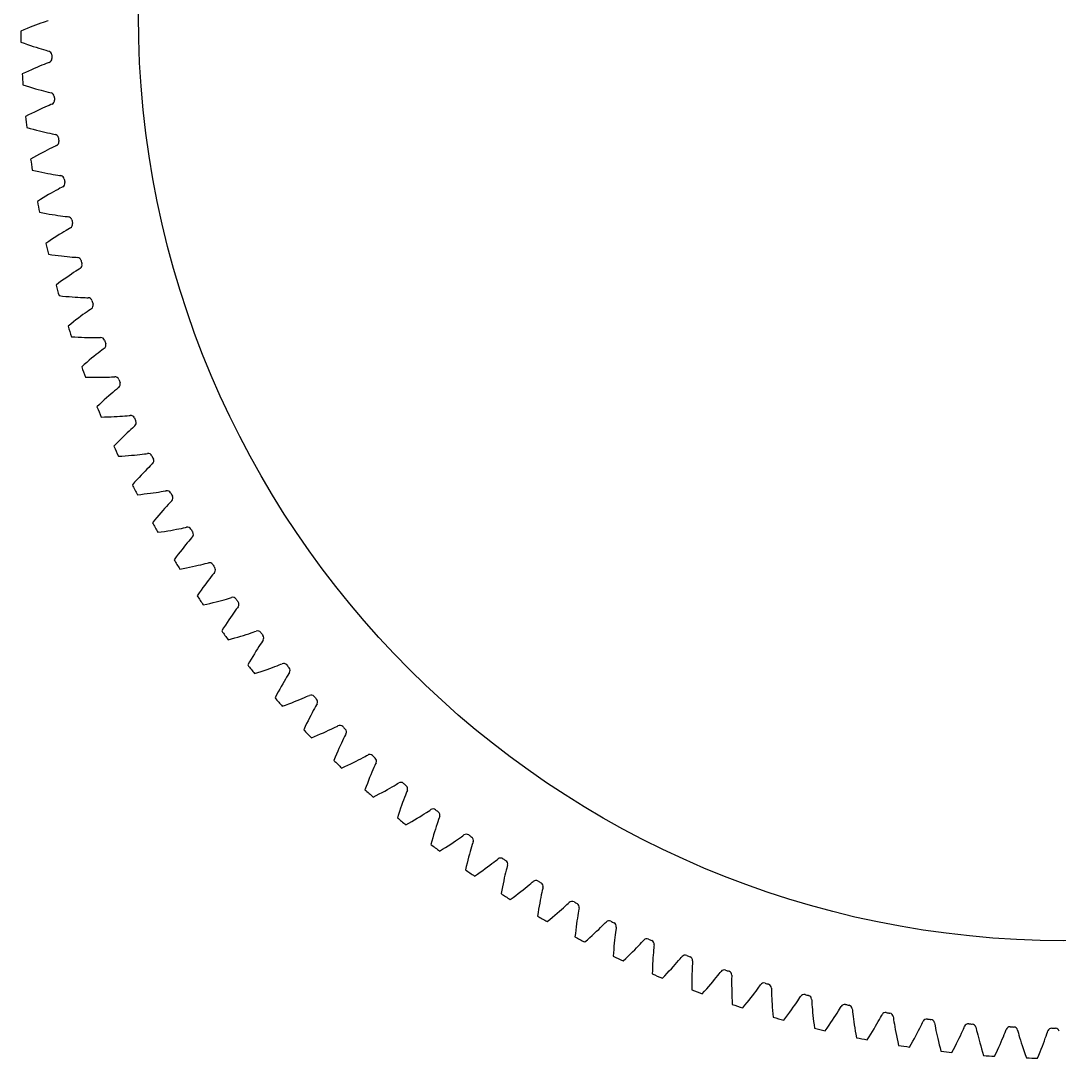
# Model space of a CAD drawing. Header units: millimetres. Extents: x -77 to 78, y -77 to 77.
# Drawn here: x -77.5 to -0.4, y -77.5 to -0.4 of the extents above; entities that cross this region are included whole.
import ezdxf

# ---------------------------------------------------------------- set-up
doc = ezdxf.new("R2010")
doc.units = ezdxf.units.MM

msp = doc.modelspace()

# ---------------------------------------------------------------- linework, layer by layer
at = {"layer": 'bore'}
msp.add_circle((0, 0), 68.75, dxfattribs=at)
at = {"layer": 'thin_ring_external'}
for p, q in [((-76.38465, -0.743858), (-76.58962, -0.820768)), ((-76.189631, -0.672513), (-76.38465, -0.743858)), ((-76.005961, -0.606975), (-76.189631, -0.672513)), ((-75.83562, -0.547648), (-76.005961, -0.606975)), ((-75.681695, -0.49526), (-75.83562, -0.547648)), ((-75.549948, -0.451353), (-75.681695, -0.49526)), ((-75.459841, -0.420685), (-75.549948, -0.451353)), ((-77.254788, -1.083634), (-77.490989, -1.181762)), ((-77.025436, -0.990732), (-77.254788, -1.083634)), ((-76.80349, -0.903091), (-77.025436, -0.990732)), ((-76.58962, -0.820768), (-76.80349, -0.903091)), ((-77.474173, -2.000629), (-77.234142, -2.088977)), ((-77.234142, -2.088977), (-77.001169, -2.172385)), ((-77.001169, -2.172385), (-76.775812, -2.25084)), ((-76.775812, -2.25084), (-76.558743, -2.324313)), ((-76.558743, -2.324313), (-76.350788, -2.392743)), ((-76.350788, -2.392743), (-76.153005, -2.456022)), ((-76.153005, -2.456022), (-75.966799, -2.513964)), ((-75.966799, -2.513964), (-75.794166, -2.566248)), ((-75.794166, -2.566248), (-75.63822, -2.612272)), ((-75.63822, -2.612272), (-75.504782, -2.650733)), ((-75.504782, -2.650733), (-75.413491, -2.677676)), ((-76.097784, -3.799913), (-76.28971, -3.879205)), ((-75.91696, -3.72689), (-76.097784, -3.799913)), ((-75.749199, -3.66062), (-75.91696, -3.72689)), ((-75.597554, -3.601956), (-75.749199, -3.66062)), ((-75.467721, -3.552678), (-75.597554, -3.601956)), ((-75.378949, -3.518336), (-75.467721, -3.552678)), ((-77.145165, -4.254418), (-77.377138, -4.36216)), ((-76.91982, -4.152178), (-77.145165, -4.254418)), ((-76.70166, -4.055499), (-76.91982, -4.152178)), ((-76.491349, -3.964465), (-76.70166, -4.055499)), ((-76.28971, -3.879205), (-76.491349, -3.964465)), ((-77.326718, -5.179647), (-77.083262, -5.258066)), ((-77.083262, -5.258066), (-76.847061, -5.331838)), ((-76.847061, -5.331838), (-76.618673, -5.400976)), ((-76.618673, -5.400976), (-76.39877, -5.465475)), ((-76.39877, -5.465475), (-76.188181, -5.52531)), ((-76.188181, -5.52531), (-75.987967, -5.580415)), ((-75.987967, -5.580415), (-75.79954, -5.630664)), ((-75.79954, -5.630664), (-75.624906, -5.675816)), ((-75.624906, -5.675816), (-75.467201, -5.715399)), ((-75.467201, -5.715399), (-75.332297, -5.748349)), ((-75.332297, -5.748349), (-75.239977, -5.771521)), ((-75.87762, -6.920906), (-76.066128, -7.00801)), ((-75.699946, -6.840521), (-75.87762, -6.920906)), ((-75.535047, -6.767419), (-75.699946, -6.840521)), ((-75.385938, -6.702579), (-75.535047, -6.767419)), ((-75.258238, -6.648012), (-75.385938, -6.702579)), ((-75.170951, -6.610055), (-75.258238, -6.648012)), ((-76.905457, -7.418028), (-77.132812, -7.535203)), ((-76.6845, -7.306623), (-76.905457, -7.418028)), ((-76.470493, -7.201068), (-76.6845, -7.306623)), ((-76.264097, -7.101477), (-76.470493, -7.201068)), ((-76.066128, -7.00801), (-76.264097, -7.101477)), ((-77.048872, -8.349931), (-76.802402, -8.418288)), ((-76.802402, -8.418288), (-76.563372, -8.482301)), ((-76.563372, -8.482301), (-76.332338, -8.542004)), ((-76.332338, -8.542004), (-76.109972, -8.597421)), ((-76.109972, -8.597421), (-75.897104, -8.648559)), ((-75.897104, -8.648559), (-75.694796, -8.695398)), ((-75.694796, -8.695398), (-75.504465, -8.737869)), ((-75.504465, -8.737869), (-75.328124, -8.775813)), ((-75.328124, -8.775813), (-75.168928, -8.808888)), ((-75.168928, -8.808888), (-75.032784, -8.836272)), ((-75.032784, -8.836272), (-74.939592, -8.855635)), ((-75.355285, -9.942617), (-75.529508, -10.030229)), ((-75.193525, -9.862807), (-75.355285, -9.942617)), ((-75.047205, -9.7919), (-75.193525, -9.862807)), ((-74.921852, -9.732136), (-75.047205, -9.7919)), ((-74.836197, -9.690627), (-74.921852, -9.732136)), ((-76.53607, -10.569129), (-76.758423, -10.69554)), ((-76.319873, -10.448747), (-76.53607, -10.569129)), ((-76.11038, -10.334495), (-76.319873, -10.448747)), ((-75.908247, -10.226514), (-76.11038, -10.334495)), ((-75.714282, -10.124999), (-75.908247, -10.226514)), ((-75.529508, -10.030229), (-75.714282, -10.124999)), ((-76.641104, -11.506134), (-76.392036, -11.564316)), ((-76.392036, -11.564316), (-76.150579, -11.618461)), ((-76.150579, -11.618461), (-75.917289, -11.668628)), ((-75.917289, -11.668628), (-75.692835, -11.714869)), ((-75.692835, -11.714869), (-75.478048, -11.757225)), ((-75.478048, -11.757225), (-75.273987, -11.795719)), ((-75.273987, -11.795719), (-75.082073, -11.83034)), ((-75.082073, -11.83034), (-74.904323, -11.861012)), ((-74.904323, -11.861012), (-74.743903, -11.887524)), ((-74.743903, -11.887524), (-74.60675, -11.909295)), ((-74.60675, -11.909295), (-74.512841, -11.924816)), ((-74.883557, -13.027947), (-75.054037, -13.122639)), ((-74.725211, -12.941563), (-74.883557, -13.027947)), ((-74.581925, -12.864709), (-74.725211, -12.941563)), ((-74.459132, -12.799849), (-74.581925, -12.864709)), ((-74.375253, -12.754859), (-74.459132, -12.799849)), ((-76.037626, -13.702409), (-76.254601, -13.837842)), ((-75.826553, -13.573252), (-76.037626, -13.702409)), ((-75.621927, -13.450496), (-75.826553, -13.573252)), ((-75.424398, -13.334307), (-75.621927, -13.450496)), ((-75.234764, -13.224914), (-75.424398, -13.334307)), ((-75.054037, -13.122639), (-75.234764, -13.224914)), ((-76.104103, -14.642936), (-75.852855, -14.690843)), ((-75.852855, -14.690843), (-75.609379, -14.73503)), ((-75.609379, -14.73503), (-75.374226, -14.775577)), ((-75.374226, -14.775577), (-75.148064, -14.812564)), ((-75.148064, -14.812564), (-74.931718, -14.846066)), ((-74.931718, -14.846066), (-74.726249, -14.876149)), ((-74.726249, -14.876149), (-74.533075, -14.902862)), ((-74.533075, -14.902862), (-74.354216, -14.926211)), ((-74.354216, -14.926211), (-74.192843, -14.946115)), ((-74.192843, -14.946115), (-74.054911, -14.962237)), ((-74.054911, -14.962237), (-73.960444, -14.973888)), ((-74.452008, -16.19292), (-74.628383, -16.30253)), ((-74.285559, -16.09131), (-74.452008, -16.19292)), ((-74.130893, -15.998498), (-74.285559, -16.09131)), ((-73.990883, -15.915826), (-74.130893, -15.998498)), ((-73.870856, -15.84598), (-73.990883, -15.915826)), ((-73.788895, -15.797583), (-73.870856, -15.84598)), ((-75.410964, -16.812583), (-75.622197, -16.95681)), ((-75.205372, -16.67487), (-75.410964, -16.812583)), ((-75.005959, -16.543816), (-75.205372, -16.67487)), ((-74.813366, -16.419616), (-75.005959, -16.543816)), ((-74.628383, -16.30253), (-74.813366, -16.419616)), ((-75.438772, -17.755047), (-75.18577, -17.792598)), ((-75.18577, -17.792598), (-74.940685, -17.826752)), ((-74.940685, -17.826752), (-74.704066, -17.85761)), ((-74.704066, -17.85761), (-74.476575, -17.885281)), ((-74.476575, -17.885281), (-74.259036, -17.909873)), ((-74.259036, -17.909873), (-74.052506, -17.931496)), ((-74.052506, -17.931496), (-73.858398, -17.950255)), ((-73.858398, -17.950255), (-73.678731, -17.966241)), ((-73.678731, -17.966241), (-73.516677, -17.979503)), ((-73.516677, -17.979503), (-73.3782, -17.989948)), ((-73.3782, -17.989948), (-73.283334, -17.997712)), ((-73.724436, -19.235897), (-73.896162, -19.352655)), ((-73.562299, -19.127539), (-73.724436, -19.235897)), ((-73.411573, -19.028455), (-73.562299, -19.127539)), ((-73.275076, -18.940105), (-73.411573, -19.028455)), ((-73.158017, -18.86539), (-73.275076, -18.940105)), ((-73.078112, -18.813669), (-73.158017, -18.86539)), ((-74.657143, -19.894408), (-74.862276, -20.047184)), ((-74.457379, -19.74837), (-74.657143, -19.894408)), ((-74.263513, -19.609239), (-74.457379, -19.74837)), ((-74.076182, -19.477237), (-74.263513, -19.609239)), ((-73.896162, -19.352655), (-74.076182, -19.477237)), ((-74.646235, -20.837218), (-74.391904, -20.864351)), ((-74.391904, -20.864351), (-74.145624, -20.888414)), ((-74.145624, -20.888414), (-73.907937, -20.909532)), ((-73.907937, -20.909532), (-73.679502, -20.92784)), ((-73.679502, -20.92784), (-73.461137, -20.94348)), ((-73.461137, -20.94348), (-73.253893, -20.956605)), ((-73.253893, -20.956605), (-73.059179, -20.967379)), ((-73.059179, -20.967379), (-72.879007, -20.975976)), ((-72.879007, -20.975976), (-72.716545, -20.982573)), ((-72.716545, -20.982573), (-72.577756, -20.987325)), ((-72.577756, -20.987325), (-72.482651, -20.991187)), ((-72.872547, -22.246438), (-73.039335, -22.370148)), ((-72.714996, -22.131515), (-72.872547, -22.246438)), ((-72.568465, -22.026326), (-72.714996, -22.131515)), ((-72.43571, -21.932447), (-72.568465, -22.026326)), ((-72.321818, -21.852989), (-72.43571, -21.932447)), ((-72.244103, -21.798031), (-72.321818, -21.852989)), ((-73.777434, -22.942685), (-73.976121, -23.103755)), ((-73.583833, -22.788569), (-73.777434, -22.942685)), ((-73.395843, -22.641597), (-73.583833, -22.788569)), ((-73.214089, -22.502015), (-73.395843, -22.641597)), ((-73.039335, -22.370148), (-73.214089, -22.502015)), ((-73.727827, -23.884253), (-73.472597, -23.900921)), ((-73.472597, -23.900921), (-73.225536, -23.914853)), ((-73.225536, -23.914853), (-72.987183, -23.926195)), ((-72.987183, -23.926195), (-72.758189, -23.935109)), ((-72.758189, -23.935109), (-72.539366, -23.941771)), ((-72.539366, -23.941771), (-72.331758, -23.946377)), ((-72.331758, -23.946377), (-72.136765, -23.949148)), ((-72.136765, -23.949148), (-71.956392, -23.950341)), ((-71.956392, -23.950341), (-71.793797, -23.950262)), ((-71.793797, -23.950262), (-71.654929, -23.949312)), ((-71.654929, -23.949312), (-71.559746, -23.949267)), ((-72.059348, -25.349919), (-72.22854, -25.48885)), ((-71.897779, -25.219466), (-72.059348, -25.349919)), ((-71.745079, -25.098171), (-71.897779, -25.219466)), ((-71.60299, -24.987056), (-71.745079, -25.098171)), ((-71.474201, -24.887805), (-71.60299, -24.987056)), ((-71.363667, -24.803738), (-71.474201, -24.887805)), ((-71.288275, -24.745637), (-71.363667, -24.803738)), ((-72.773318, -25.952277), (-72.965225, -26.121368)), ((-72.586208, -25.790342), (-72.773318, -25.952277)), ((-72.40441, -25.635776), (-72.586208, -25.790342)), ((-72.22854, -25.48885), (-72.40441, -25.635776)), ((-72.685097, -26.891014), (-72.429398, -26.89719)), ((-72.429398, -26.89719), (-72.181974, -26.900967)), ((-72.181974, -26.900967), (-71.943356, -26.902514)), ((-71.943356, -26.902514), (-71.714189, -26.902019)), ((-71.714189, -26.902019), (-71.495277, -26.899691)), ((-71.495277, -26.899691), (-71.287655, -26.89577)), ((-71.287655, -26.89577), (-71.092713, -26.890533)), ((-71.092713, -26.890533), (-70.912443, -26.88432)), ((-70.912443, -26.88432), (-70.749988, -26.877566)), ((-70.749988, -26.877566), (-70.611276, -26.870915)), ((-70.611276, -26.870915), (-70.516175, -26.866962)), ((-70.285181, -27.712663), (-70.392171, -27.801197)), ((-70.212238, -27.651516), (-70.285181, -27.712663)), ((-71.121198, -28.432705), (-71.290888, -28.586728)), ((-70.957852, -28.286945), (-71.121198, -28.432705)), ((-70.801775, -28.149969), (-70.957852, -28.286945)), ((-70.654184, -28.022507), (-70.801775, -28.149969)), ((-70.516777, -27.905652), (-70.654184, -28.022507)), ((-70.392171, -27.801197), (-70.516777, -27.905652)), ((-71.646491, -28.918107), (-71.831294, -29.094934)), ((-71.466186, -28.748627), (-71.646491, -28.918107)), ((-71.290888, -28.586728), (-71.466186, -28.748627)), ((-71.519804, -29.852431), (-71.264067, -29.848103)), ((-71.264067, -29.848103), (-71.016696, -29.841719)), ((-71.016696, -29.841719), (-70.778216, -29.833468)), ((-70.778216, -29.833468), (-70.549263, -29.823566)), ((-70.549263, -29.823566), (-70.330631, -29.812252)), ((-70.330631, -29.812252), (-70.123345, -29.79981)), ((-70.123345, -29.79981), (-69.928782, -29.786575)), ((-69.928782, -29.786575), (-69.748919, -29.772965)), ((-69.748919, -29.772965), (-69.586878, -29.759548)), ((-69.586878, -29.759548), (-69.448557, -29.747208)), ((-69.448557, -29.747208), (-69.353698, -29.739354)), ((-69.311656, -30.777193), (-69.444149, -30.899591)), ((-69.191443, -30.667711), (-69.311656, -30.777193)), ((-69.088179, -30.574859), (-69.191443, -30.667711)), ((-69.017807, -30.510768), (-69.088179, -30.574859)), ((-70.057152, -31.489475), (-70.225656, -31.658435)), ((-69.893929, -31.328616), (-70.057152, -31.489475)), ((-69.736705, -31.176273), (-69.893929, -31.328616)), ((-69.586384, -31.033004), (-69.736705, -31.176273)), ((-69.444149, -30.899591), (-69.586384, -31.033004)), ((-70.398851, -31.835174), (-70.576239, -32.01944)), ((-70.225656, -31.658435), (-70.398851, -31.835174)), ((-70.233912, -32.763509), (-69.978569, -32.748686)), ((-69.978569, -32.748686), (-69.731668, -32.732152)), ((-69.731668, -32.732152), (-69.493728, -32.714117)), ((-69.493728, -32.714117), (-69.265374, -32.694823)), ((-69.265374, -32.694823), (-69.047391, -32.674543)), ((-69.047391, -32.674543), (-68.840791, -32.653602)), ((-68.840791, -32.653602), (-68.646935, -32.632389)), ((-68.646935, -32.632389), (-68.467783, -32.611407)), ((-68.467783, -32.611407), (-68.306429, -32.591348)), ((-68.306429, -32.591348), (-68.168731, -32.57334)), ((-68.168731, -32.57334), (-68.074275, -32.561598)), ((-68.253654, -33.863711), (-68.397967, -34.01303)), ((-68.117017, -33.72457), (-68.253654, -33.863711)), ((-67.98966, -33.596836), (-68.117017, -33.72457)), ((-67.874043, -33.482511), (-67.98966, -33.596836)), ((-67.774678, -33.385498), (-67.874043, -33.482511)), ((-67.706997, -33.318572), (-67.774678, -33.385498)), ((-69.032503, -34.69856), (-69.202176, -34.889953)), ((-68.86671, -34.51486), (-69.032503, -34.69856)), ((-68.705285, -34.339124), (-68.86671, -34.51486)), ((-68.548804, -34.171699), (-68.705285, -34.339124)), ((-68.397967, -34.01303), (-68.548804, -34.171699)), ((-67.864689, -35.510949), (-67.647722, -35.481738)), ((-67.647722, -35.481738), (-67.442155, -35.452332)), ((-67.442155, -35.452332), (-67.249335, -35.423179)), ((-67.249335, -35.423179), (-67.071195, -35.394859)), ((-67.071195, -35.394859), (-66.910801, -35.368193)), ((-66.910801, -35.368193), (-66.773958, -35.344546)), ((-66.773958, -35.344546), (-66.680064, -35.328936)), ((-68.829591, -35.619341), (-68.57507, -35.594048)), ((-68.57507, -35.594048), (-68.329057, -35.56739)), ((-68.329057, -35.56739), (-68.092058, -35.539602)), ((-68.092058, -35.539602), (-67.864689, -35.510949)), ((-66.442192, -36.240852), (-66.553018, -36.359828)), ((-66.346894, -36.139841), (-66.442192, -36.240852)), ((-66.282017, -36.070193), (-66.346894, -36.139841)), ((-67.088089, -36.957162), (-67.237565, -37.13087)), ((-66.943893, -36.792434), (-67.088089, -36.957162)), ((-66.805833, -36.637315), (-66.943893, -36.792434)), ((-66.675023, -36.492683), (-66.805833, -36.637315)), ((-66.553018, -36.359828), (-66.675023, -36.492683)), ((-67.54975, -37.503437), (-67.711423, -37.701634)), ((-67.391639, -37.313085), (-67.54975, -37.503437)), ((-67.237565, -37.13087), (-67.391639, -37.313085)), ((-67.309206, -38.415111), (-67.055939, -38.379389)), ((-67.055939, -38.379389), (-66.811228, -38.342654)), ((-66.811228, -38.342654), (-66.575569, -38.30516)), ((-66.575569, -38.30516), (-66.349568, -38.267196)), ((-66.349568, -38.267196), (-66.133984, -38.229102)), ((-66.133984, -38.229102), (-65.929798, -38.191281)), ((-65.929798, -38.191281), (-65.738336, -38.154236)), ((-65.738336, -38.154236), (-65.561509, -38.118627)), ((-65.561509, -38.118627), (-65.402345, -38.085398)), ((-65.402345, -38.085398), (-65.266589, -38.056154)), ((-65.266589, -38.056154), (-65.173414, -38.036702)), ((-65.1206, -39.19926), (-65.245362, -39.349141)), ((-65.004152, -39.061508), (-65.1206, -39.19926)), ((-64.898305, -38.938083), (-65.004152, -39.061508)), ((-64.807233, -38.833245), (-64.898305, -38.938083)), ((-64.745271, -38.760992), (-64.807233, -38.833245)), ((-65.802931, -40.048391), (-65.953093, -40.245074)), ((-65.656467, -39.860005), (-65.802931, -40.048391)), ((-65.514249, -39.680306), (-65.656467, -39.860005)), ((-65.376938, -39.509797), (-65.514249, -39.680306)), ((-65.245362, -39.349141), (-65.376938, -39.509797)), ((-65.953093, -40.245074), (-66.106493, -40.449742)), ((-64.508729, -40.912003), (-64.306267, -40.865831)), ((-64.306267, -40.865831), (-64.116488, -40.820957)), ((-64.116488, -40.820957), (-63.941272, -40.778118)), ((-63.941272, -40.778118), (-63.783606, -40.738383)), ((-63.783606, -40.738383), (-63.649165, -40.70359)), ((-63.649165, -40.70359), (-63.556868, -40.680329)), ((-65.675324, -41.146104), (-65.423737, -41.100015)), ((-65.423737, -41.100015), (-65.18074, -41.053264)), ((-65.18074, -41.053264), (-64.946819, -41.006126)), ((-64.946819, -41.006126), (-64.722567, -40.958916)), ((-64.722567, -40.958916), (-64.508729, -40.912003)), ((-63.244984, -41.569656), (-63.345675, -41.697322)), ((-63.158294, -41.461167), (-63.244984, -41.569656)), ((-63.09935, -41.386431), (-63.158294, -41.461167)), ((-63.829937, -42.336541), (-63.964658, -42.521926)), ((-63.699742, -42.160538), (-63.829937, -42.336541)), ((-63.574872, -41.994616), (-63.699742, -42.160538)), ((-63.45637, -41.839739), (-63.574872, -41.994616)), ((-63.345675, -41.697322), (-63.45637, -41.839739)), ((-64.245225, -42.918849), (-64.390092, -43.129642)), ((-64.103264, -42.716167), (-64.245225, -42.918849)), ((-63.964658, -42.521926), (-64.103264, -42.716167)), ((-63.930697, -43.807715), (-63.681215, -43.751336)), ((-63.681215, -43.751336), (-63.440342, -43.694649)), ((-63.440342, -43.694649), (-63.208554, -43.637947)), ((-63.208554, -43.637947), (-62.986429, -43.58157)), ((-62.986429, -43.58157), (-62.774697, -43.525917)), ((-62.774697, -43.525917), (-62.574302, -43.471472)), ((-62.574302, -43.471472), (-62.386525, -43.418845)), ((-62.386525, -43.418845), (-62.213216, -43.368849)), ((-62.213216, -43.368849), (-62.057314, -43.322674)), ((-62.057314, -43.322674), (-61.924415, -43.28239)), ((-61.924415, -43.28239), (-61.83315, -43.25536)), ((-61.347029, -43.942083), (-61.402855, -44.019176)), ((-61.797181, -44.569278), (-61.915134, -44.740186)), ((-61.685137, -44.409666), (-61.797181, -44.569278)), ((-61.580383, -44.262825), (-61.685137, -44.409666)), ((-61.485018, -44.131132), (-61.580383, -44.262825)), ((-61.402855, -44.019176), (-61.485018, -44.131132)), ((-62.295504, -45.311914), (-62.429024, -45.520253)), ((-62.164989, -45.112147), (-62.295504, -45.311914)), ((-62.037993, -44.921386), (-62.164989, -45.112147)), ((-61.915134, -44.740186), (-62.037993, -44.921386)), ((-62.429024, -45.520253), (-62.565115, -45.736816)), ((-61.831312, -46.328883), (-61.59297, -46.262354)), ((-61.59297, -46.262354), (-61.363704, -46.196184)), ((-61.363704, -46.196184), (-61.144082, -46.130736)), ((-61.144082, -46.130736), (-60.934813, -46.066437)), ((-60.934813, -46.066437), (-60.736822, -46.003811)), ((-60.736822, -46.003811), (-60.551364, -45.943518)), ((-60.551364, -45.943518), (-60.380253, -45.886449)), ((-60.380253, -45.886449), (-60.226379, -45.833913)), ((-60.226379, -45.833913), (-60.095245, -45.788207)), ((-60.095245, -45.788207), (-60.005168, -45.757453)), ((-62.07827, -46.395457), (-61.831312, -46.328883)), ((-59.809889, -46.904709), (-59.915286, -47.068786)), ((-59.711252, -46.753691), (-59.809889, -46.904709)), ((-59.621374, -46.618194), (-59.711252, -46.753691)), ((-59.543877, -46.502959), (-59.621374, -46.618194)), ((-59.491263, -46.423639), (-59.543877, -46.502959)), ((-60.260497, -47.626297), (-60.3827, -47.831254)), ((-60.141439, -47.430484), (-60.260497, -47.626297)), ((-60.026123, -47.244393), (-60.141439, -47.430484)), ((-59.915286, -47.068786), (-60.026123, -47.244393)), ((-60.507554, -48.0449), (-60.634639, -48.266867)), ((-60.3827, -47.831254), (-60.507554, -48.0449)), ((-59.198632, -48.602114), (-58.992179, -48.529278)), ((-58.992179, -48.529278), (-58.796926, -48.458576)), ((-58.796926, -48.458576), (-58.6141, -48.390721)), ((-58.6141, -48.390721), (-58.445477, -48.326675)), ((-58.445477, -48.326675), (-58.293889, -48.267865)), ((-58.293889, -48.267865), (-58.164742, -48.216814)), ((-58.164742, -48.216814), (-58.076003, -48.182388)), ((-60.121164, -48.904966), (-59.877147, -48.828309)), ((-59.877147, -48.828309), (-59.641738, -48.752051)), ((-59.641738, -48.752051), (-59.415382, -48.676524)), ((-59.415382, -48.676524), (-59.198632, -48.602114)), ((-57.833789, -49.32066), (-57.932361, -49.488925)), ((-57.741434, -49.16572), (-57.833789, -49.32066)), ((-57.657195, -49.026647), (-57.741434, -49.16572)), ((-57.584494, -48.908327), (-57.657195, -49.026647)), ((-57.535181, -48.826914), (-57.584494, -48.908327)), ((-58.254391, -50.060139), (-58.368077, -50.269941)), ((-58.143473, -49.859603), (-58.254391, -50.060139)), ((-58.035894, -49.668935), (-58.143473, -49.859603)), ((-57.932361, -49.488925), (-58.035894, -49.668935)), ((-58.484055, -50.488532), (-58.60192, -50.71553)), ((-58.368077, -50.269941), (-58.484055, -50.488532)), ((-57.153359, -50.991539), (-56.950071, -50.910288)), ((-56.950071, -50.910288), (-56.757886, -50.83163)), ((-56.757886, -50.83163), (-56.577999, -50.756325)), ((-56.577999, -50.756325), (-56.412147, -50.68541)), ((-56.412147, -50.68541), (-56.263102, -50.620427)), ((-56.263102, -50.620427), (-56.13616, -50.564117)), ((-56.13616, -50.564117), (-56.048909, -50.526077)), ((-58.06268, -51.332009), (-57.822017, -51.245399)), ((-57.822017, -51.245399), (-57.589936, -51.159541)), ((-57.589936, -51.159541), (-57.366872, -51.074785)), ((-57.366872, -51.074785), (-57.153359, -50.991539)), ((-55.760167, -51.653445), (-55.851748, -51.825615)), ((-55.674252, -51.494844), (-55.760167, -51.653445)), ((-55.595793, -51.35243), (-55.674252, -51.494844)), ((-55.528011, -51.231225), (-55.595793, -51.35243)), ((-55.482082, -51.147856), (-55.528011, -51.231225)), ((-56.150056, -52.409569), (-56.255032, -52.623861)), ((-56.047464, -52.204648), (-56.150056, -52.409569)), ((-55.947803, -52.009723), (-56.047464, -52.204648)), ((-55.851748, -51.825615), (-55.947803, -52.009723)), ((-56.361938, -52.847029), (-56.470384, -53.078675)), ((-56.255032, -52.623861), (-56.361938, -52.847029)), ((-55.011714, -53.29498), (-54.811932, -53.205452)), ((-54.811932, -53.205452), (-54.623138, -53.118969)), ((-54.623138, -53.118969), (-54.446495, -53.036344)), ((-54.446495, -53.036344), (-54.283695, -52.958679)), ((-54.283695, -52.958679), (-54.137443, -52.887632)), ((-54.137443, -52.887632), (-54.01292, -52.826158)), ((-54.01292, -52.826158), (-53.927304, -52.784567)), ((-55.906289, -53.672496), (-55.669385, -53.576078)), ((-55.669385, -53.576078), (-55.441025, -53.480764)), ((-55.441025, -53.480764), (-55.221629, -53.386921)), ((-55.221629, -53.386921), (-55.011714, -53.29498)), ((-53.592521, -53.89913), (-53.676956, -54.074916)), ((-53.51319, -53.737136), (-53.592521, -53.89913)), ((-53.440644, -53.591621), (-53.51319, -53.737136)), ((-53.377895, -53.467735), (-53.440644, -53.591621)), ((-53.335428, -53.382551), (-53.377895, -53.467735)), ((-53.951039, -54.670624), (-54.047129, -54.889045)), ((-53.856947, -54.461664), (-53.951039, -54.670624)), ((-53.765372, -54.262812), (-53.856947, -54.461664)), ((-53.676956, -54.074916), (-53.765372, -54.262812)), ((-54.144782, -55.116414), (-54.243627, -55.352316)), ((-54.047129, -54.889045), (-54.144782, -55.116414)), ((-52.983269, -55.609036), (-52.777306, -55.508554)), ((-52.777306, -55.508554), (-52.581368, -55.410899)), ((-52.581368, -55.410899), (-52.396284, -55.316739)), ((-52.396284, -55.316739), (-52.223182, -55.22693)), ((-52.223182, -55.22693), (-52.063707, -55.142648)), ((-52.063707, -55.142648), (-51.920495, -55.065656)), ((-51.920495, -55.065656), (-51.798601, -54.999121)), ((-51.798601, -54.999121), (-51.714765, -54.954051)), ((-51.098838, -55.527231), (-51.137772, -55.614087)), ((-53.655628, -55.922478), (-53.422882, -55.816415)), ((-53.422882, -55.816415), (-53.198627, -55.711806)), ((-53.198627, -55.711806), (-52.983269, -55.609036)), ((-51.411653, -56.233033), (-51.492281, -56.424401)), ((-51.334506, -56.05393), (-51.411653, -56.233033)), ((-51.261892, -55.888815), (-51.334506, -56.05393)), ((-51.195382, -55.740444), (-51.261892, -55.888815)), ((-51.137772, -55.614087), (-51.195382, -55.740444)), ((-51.748089, -57.061673), (-51.836326, -57.29286)), ((-51.661048, -56.839492), (-51.748089, -57.061673)), ((-51.575614, -56.626845), (-51.661048, -56.839492)), ((-51.492281, -56.424401), (-51.575614, -56.626845)), ((-49.615998, -57.150827), (-49.496939, -57.079344)), ((-49.496939, -57.079344), (-49.415024, -57.030869)), ((-51.836326, -57.29286), (-51.925403, -57.532622)), ((-51.086296, -57.962634), (-50.866525, -57.848906)), ((-50.866525, -57.848906), (-50.655568, -57.737381)), ((-50.655568, -57.737381), (-50.453903, -57.628527)), ((-50.453903, -57.628527), (-50.26214, -57.522911)), ((-50.26214, -57.522911), (-50.081078, -57.421231)), ((-50.081078, -57.421231), (-49.911809, -57.324392)), ((-49.911809, -57.324392), (-49.755929, -57.233633)), ((-49.755929, -57.233633), (-49.615998, -57.150827)), ((-48.863793, -57.795276), (-48.924156, -57.946252)), ((-48.811419, -57.666661), (-48.863793, -57.795276)), ((-48.776084, -57.57828), (-48.811419, -57.666661)), ((-51.314492, -58.078162), (-51.086296, -57.962634)), ((-49.132362, -58.490846), (-49.207313, -58.69654)), ((-49.059659, -58.296329), (-49.132362, -58.490846)), ((-48.98993, -58.11421), (-49.059659, -58.296329)), ((-48.924156, -57.946252), (-48.98993, -58.11421)), ((-49.440462, -59.372698), (-49.51962, -59.615914)), ((-49.361791, -59.138083), (-49.440462, -59.372698)), ((-49.283945, -58.912515), (-49.361791, -59.138083)), ((-49.207313, -58.69654), (-49.283945, -58.912515)), ((-47.681423, -59.428899), (-47.516273, -59.325192)), ((-47.516273, -59.325192), (-47.36425, -59.22811)), ((-47.36425, -59.22811), (-47.227838, -59.139628)), ((-47.227838, -59.139628), (-47.111813, -59.063318)), ((-47.111813, -59.063318), (-47.031957, -59.011521)), ((-48.886827, -60.135914), (-48.663567, -60.011114)), ((-48.663567, -60.011114), (-48.44865, -59.88846)), ((-48.44865, -59.88846), (-48.242449, -59.768367)), ((-48.242449, -59.768367), (-48.045424, -59.651326)), ((-48.045424, -59.651326), (-47.858159, -59.537926)), ((-47.858159, -59.537926), (-47.681423, -59.428899)), ((-46.562745, -60.076496), (-46.624938, -60.261325)), ((-46.503922, -59.90598), (-46.562745, -60.076496)), ((-46.449809, -59.752653), (-46.503922, -59.90598)), ((-46.402759, -59.621995), (-46.449809, -59.752653)), ((-46.371082, -59.532238), (-46.402759, -59.621995)), ((-46.823738, -60.886199), (-46.892258, -61.114773)), ((-46.756038, -60.66726), (-46.823738, -60.886199)), ((-46.689594, -60.458662), (-46.756038, -60.66726)), ((-46.624938, -60.261325), (-46.689594, -60.458662)), ((-44.647246, -60.947697), (-44.569584, -60.892666)), ((-46.96123, -61.352419), (-47.030336, -61.598681)), ((-46.892258, -61.114773), (-46.96123, -61.352419)), ((-45.94908, -61.827028), (-45.747984, -61.698571)), ((-45.747984, -61.698571), (-45.555929, -61.57354)), ((-45.555929, -61.57354), (-45.373478, -61.452547)), ((-45.373478, -61.452547), (-45.201367, -61.336356)), ((-45.201367, -61.336356), (-45.040614, -61.225956)), ((-45.040614, -61.225956), (-44.892705, -61.122715)), ((-44.892705, -61.122715), (-44.76004, -61.028707)), ((-44.76004, -61.028707), (-44.647246, -60.947697)), ((-43.9575, -61.609273), (-44.005273, -61.764692)), ((-43.915854, -61.476794), (-43.9575, -61.609273)), ((-43.887888, -61.385812), (-43.915854, -61.476794)), ((-46.376728, -62.092263), (-46.15878, -61.958402)), ((-46.15878, -61.958402), (-45.94908, -61.827028)), ((-44.168097, -62.324531), (-44.225921, -62.535681)), ((-44.111598, -62.124706), (-44.168097, -62.324531)), ((-44.057045, -61.937479), (-44.111598, -62.124706)), ((-44.005273, -61.764692), (-44.057045, -61.937479)), ((-44.402811, -63.228687), (-44.461749, -63.477578)), ((-44.343654, -62.988409), (-44.402811, -63.228687)), ((-44.284575, -62.757215), (-44.343654, -62.988409)), ((-44.225921, -62.535681), (-44.284575, -62.757215)), ((-42.812287, -63.263545), (-42.645092, -63.140386)), ((-42.645092, -63.140386), (-42.489006, -63.023479)), ((-42.489006, -63.023479), (-42.345461, -62.914253)), ((-42.345461, -62.914253), (-42.216767, -62.814878)), ((-42.216767, -62.814878), (-42.107394, -62.729306)), ((-42.107394, -62.729306), (-42.032057, -62.671132)), ((-41.354896, -63.227929), (-41.391068, -63.362006)), ((-41.33069, -63.135875), (-41.354896, -63.227929)), ((-43.788428, -63.94391), (-43.576159, -63.801214)), ((-43.576159, -63.801214), (-43.37203, -63.661341)), ((-43.37203, -63.661341), (-43.176376, -63.524737)), ((-43.176376, -63.524737), (-42.989617, -63.391926)), ((-42.989617, -63.391926), (-42.812287, -63.263545)), ((-41.523875, -63.883331), (-41.572123, -64.085307)), ((-41.477055, -63.694022), (-41.523875, -63.883331)), ((-41.43242, -63.519255), (-41.477055, -63.694022)), ((-41.391068, -63.362006), (-41.43242, -63.519255)), ((-41.720276, -64.755833), (-41.769519, -64.998337)), ((-41.670739, -64.522408), (-41.720276, -64.755833)), ((-41.621229, -64.298653), (-41.670739, -64.522408)), ((-41.572123, -64.085307), (-41.621229, -64.298653)), ((-40.016907, -64.837947), (-39.865753, -64.714731)), ((-39.865753, -64.714731), (-39.726812, -64.599703)), ((-39.726812, -64.599703), (-39.602307, -64.495128)), ((-39.602307, -64.495128), (-39.496539, -64.405138)), ((-39.496539, -64.405138), (-39.423654, -64.343921)), ((-38.703798, -64.779477), (-38.724205, -64.872447)), ((-41.769519, -64.998337), (-41.818189, -65.249437)), ((-41.12629, -65.687733), (-40.920058, -65.536443)), ((-40.920058, -65.536443), (-40.721844, -65.388308)), ((-40.721844, -65.388308), (-40.531964, -65.243786)), ((-40.531964, -65.243786), (-40.350815, -65.10342)), ((-40.350815, -65.10342), (-40.178904, -64.967866)), ((-40.178904, -64.967866), (-40.016907, -64.837947)), ((-38.866134, -65.534234), (-38.906049, -65.738021)), ((-38.827126, -65.343163), (-38.866134, -65.534234)), ((-38.789703, -65.166711), (-38.827126, -65.343163)), ((-38.754842, -65.007896), (-38.789703, -65.166711)), ((-38.724205, -64.872447), (-38.754842, -65.007896)), ((-38.986637, -66.178802), (-39.026549, -66.414063)), ((-38.946355, -65.953203), (-38.986637, -66.178802)), ((-38.906049, -65.738021), (-38.946355, -65.953203)), ((-37.321244, -66.426176), (-37.175276, -66.296858)), ((-37.175276, -66.296858), (-37.041175, -66.176223)), ((-37.041175, -66.176223), (-36.921068, -66.066625)), ((-36.921068, -66.066625), (-36.819085, -65.972369)), ((-36.819085, -65.972369), (-36.748774, -65.908211)), ((-36.011643, -66.313846), (-36.028216, -66.407575)), ((-39.065794, -66.658385), (-39.104114, -66.911272)), ((-39.026549, -66.414063), (-39.065794, -66.658385)), ((-38.194958, -67.161162), (-38.002992, -67.005014)), ((-38.002992, -67.005014), (-37.819205, -66.852819)), ((-37.819205, -66.852819), (-37.643971, -66.705134)), ((-37.643971, -66.705134), (-37.477771, -66.562637)), ((-37.477771, -66.562637), (-37.321244, -66.426176)), ((-36.142856, -67.074631), (-36.174371, -67.279885)), ((-36.111724, -66.88212), (-36.142856, -67.074631)), ((-36.081578, -66.70428), (-36.111724, -66.88212)), ((-36.053266, -66.544168), (-36.081578, -66.70428)), ((-36.028216, -66.407575), (-36.053266, -66.544168)), ((-38.394804, -67.320792), (-38.194958, -67.161162)), ((-36.236794, -67.723603), (-36.267014, -67.960305)), ((-36.205808, -67.49654), (-36.236794, -67.723603)), ((-36.174371, -67.279885), (-36.205808, -67.49654)), ((-34.56265, -67.902396), (-34.422114, -67.767195)), ((-34.422114, -67.767195), (-34.293079, -67.641156)), ((-34.293079, -67.641156), (-34.177573, -67.526719)), ((-34.177573, -67.526719), (-34.079544, -67.428355)), ((-34.079544, -67.428355), (-34.011927, -67.361365)), ((-33.271475, -67.830726), (-33.290896, -67.968232)), ((-33.258764, -67.736395), (-33.271475, -67.830726)), ((-36.296195, -68.206031), (-36.3241, -68.460278)), ((-36.267014, -67.960305), (-36.296195, -68.206031)), ((-35.405451, -68.672633), (-35.220058, -68.508735)), ((-35.220058, -68.508735), (-35.042675, -68.349123)), ((-35.042675, -68.349123), (-34.873652, -68.194368)), ((-34.873652, -68.194368), (-34.713442, -68.045168)), ((-34.713442, -68.045168), (-34.56265, -67.902396)), ((-33.358632, -68.501926), (-33.381694, -68.7083)), ((-33.335431, -68.308298), (-33.358632, -68.501926)), ((-33.312611, -68.129371), (-33.335431, -68.308298)), ((-33.290896, -67.968232), (-33.312611, -68.129371)), ((-35.598576, -68.840333), (-35.405451, -68.672633)), ((-33.446324, -69.39195), (-33.465393, -69.638667)), ((-33.425848, -69.154207), (-33.446324, -69.39195)), ((-33.40421, -68.926064), (-33.425848, -69.154207)), ((-33.381694, -68.7083), (-33.40421, -68.926064)), ((-32.044528, -69.568612), (-31.890579, -69.41296)), ((-31.890579, -69.41296), (-31.745775, -69.264117)), ((-31.745775, -69.264117), (-31.610908, -69.12326)), ((-31.610908, -69.12326), (-31.487156, -68.99203)), ((-31.487156, -68.99203), (-31.376446, -68.872948)), ((-31.376446, -68.872948), (-31.282538, -68.770642)), ((-31.282538, -68.770642), (-31.217728, -68.700932)), ((-30.472391, -69.277685), (-30.487471, -69.43958)), ((-30.458631, -69.139498), (-30.472391, -69.277685)), ((-30.449804, -69.044725), (-30.458631, -69.139498)), ((-33.465393, -69.638667), (-33.482836, -69.893846)), ((-32.742321, -70.243793), (-32.556244, -70.068306)), ((-32.556244, -70.068306), (-32.377736, -69.896935)), ((-32.377736, -69.896935), (-32.207055, -69.730175)), ((-32.207055, -69.730175), (-32.044528, -69.568612)), ((-30.532728, -70.020858), (-30.546285, -70.239362)), ((-30.518158, -69.81371), (-30.532728, -70.020858)), ((-30.502926, -69.619294), (-30.518158, -69.81371)), ((-30.487471, -69.43958), (-30.502926, -69.619294)), ((-28.628139, -70.226568), (-28.522411, -70.103041)), ((-28.522411, -70.103041), (-28.432783, -69.996966)), ((-28.432783, -69.996966), (-28.37089, -69.924654)), ((-30.57816, -70.953877), (-30.585113, -71.209556)), ((-30.569237, -70.706585), (-30.57816, -70.953877)), ((-30.558538, -70.468201), (-30.569237, -70.706585)), ((-30.546285, -70.239362), (-30.558538, -70.468201)), ((-29.317126, -70.993646), (-29.161369, -70.825547)), ((-29.161369, -70.825547), (-29.01394, -70.663706)), ((-29.01394, -70.663706), (-28.875369, -70.509043)), ((-28.875369, -70.509043), (-28.746399, -70.362768)), ((-28.746399, -70.362768), (-28.628139, -70.226568)), ((-27.618987, -70.812896), (-27.626224, -71.007773)), ((-27.610923, -70.632699), (-27.618987, -70.812896)), ((-27.602502, -70.470321), (-27.610923, -70.632699)), ((-27.594427, -70.331686), (-27.602502, -70.470321)), ((-27.589498, -70.23663), (-27.594427, -70.331686)), ((-29.830854, -71.528806), (-29.652139, -71.345828)), ((-29.652139, -71.345828), (-29.480817, -71.167273)), ((-29.480817, -71.167273), (-29.317126, -70.993646)), ((-27.6397, -71.66337), (-27.640602, -71.901992)), ((-27.636852, -71.434221), (-27.6397, -71.66337)), ((-27.632277, -71.215345), (-27.636852, -71.434221)), ((-27.626224, -71.007773), (-27.632277, -71.215345)), ((-26.088378, -71.795296), (-25.956273, -71.635075)), ((-25.956273, -71.635075), (-25.833417, -71.483629)), ((-25.833417, -71.483629), (-25.720849, -71.342688)), ((-25.720849, -71.342688), (-25.620281, -71.214925)), ((-25.620281, -71.214925), (-25.535084, -71.10526)), ((-25.535084, -71.10526), (-25.476211, -71.030468)), ((-24.687816, -71.706715), (-24.688475, -71.887091)), ((-24.686068, -71.544128), (-24.687816, -71.706715)), ((-24.683692, -71.405278), (-24.686068, -71.544128)), ((-24.68267, -71.310101), (-24.683692, -71.405278)), ((-27.640602, -71.901992), (-27.639366, -72.149442)), ((-27.639366, -72.149442), (-27.635816, -72.405191)), ((-26.869086, -72.693206), (-26.698034, -72.503045)), ((-26.698034, -72.503045), (-26.534187, -72.317607)), ((-26.534187, -72.317607), (-26.377762, -72.137406)), ((-26.377762, -72.137406), (-26.229038, -71.963053)), ((-26.229038, -71.963053), (-26.088378, -71.795296)), ((-24.688475, -71.887091), (-24.687706, -72.082101)), ((-24.687706, -72.082101), (-24.685232, -72.289746)), ((-24.685232, -72.289746), (-24.680817, -72.508625)), ((-24.680817, -72.508625), (-24.674255, -72.737699)), ((-22.993409, -72.640315), (-22.876874, -72.483952)), ((-22.876874, -72.483952), (-22.770187, -72.338508)), ((-22.770187, -72.338508), (-22.674949, -72.206724)), ((-22.674949, -72.206724), (-22.594326, -72.093653)), ((-22.594326, -72.093653), (-22.538574, -72.016507)), ((-21.734221, -72.263326), (-21.731336, -72.358465)), ((-21.731336, -72.358465), (-21.728009, -72.497296)), ((-21.728009, -72.497296), (-21.72308, -72.659817)), ((-24.674255, -72.737699), (-24.66536, -72.976156)), ((-24.66536, -72.976156), (-24.653965, -73.223347)), ((-24.653965, -73.223347), (-24.639918, -73.478735)), ((-23.542814, -73.345997), (-23.39392, -73.159526)), ((-23.39392, -73.159526), (-23.252479, -72.979214)), ((-23.252479, -72.979214), (-23.118824, -72.805824)), ((-23.118824, -72.805824), (-22.993409, -72.640315)), ((-21.72308, -72.659817), (-21.716333, -72.840068)), ((-21.716333, -72.840068), (-21.707559, -73.034882)), ((-21.707559, -73.034882), (-21.696562, -73.24225)), ((-21.696562, -73.24225), (-21.683165, -73.460764)), ((-19.881755, -73.36205), (-19.78113, -73.21235)), ((-19.78113, -73.21235), (-19.691383, -73.076766)), ((-19.691383, -73.076766), (-19.615469, -72.960481)), ((-19.615469, -72.960481), (-19.562932, -72.881111)), ((-18.749124, -73.094699), (-18.742335, -73.189639)), ((-18.742335, -73.189639), (-18.733311, -73.328216)), ((-23.862011, -73.735029), (-23.69891, -73.538005)), ((-23.69891, -73.538005), (-23.542814, -73.345997)), ((-21.683165, -73.460764), (-21.667203, -73.689375)), ((-21.667203, -73.689375), (-21.648526, -73.927266)), ((-21.648526, -73.927266), (-21.626993, -74.17378)), ((-20.37063, -74.058282), (-20.236711, -73.872316)), ((-20.236711, -73.872316), (-20.110287, -73.693584)), ((-20.110287, -73.693584), (-19.991773, -73.523066)), ((-19.991773, -73.523066), (-19.881755, -73.36205)), ((-18.733311, -73.328216), (-18.721714, -73.490398)), ((-18.721714, -73.490398), (-18.707573, -73.67022)), ((-18.707573, -73.67022), (-18.690808, -73.86451)), ((-18.690808, -73.86451), (-18.671307, -74.071252)), ((-16.853112, -74.116444), (-16.758717, -73.962738)), ((-16.758717, -73.962738), (-16.674612, -73.823584)), ((-16.674612, -73.823584), (-16.603537, -73.704281)), ((-16.603537, -73.704281), (-16.554302, -73.622821)), ((-15.732411, -73.802818), (-15.72173, -73.897399)), ((-15.72173, -73.897399), (-15.707025, -74.035489)), ((-15.707025, -74.035489), (-15.688779, -74.197058)), ((-21.626993, -74.17378), (-21.602473, -74.428376)), ((-20.814699, -74.652517), (-20.659824, -74.448964)), ((-20.659824, -74.448964), (-20.511743, -74.250709)), ((-20.511743, -74.250709), (-20.37063, -74.058282)), ((-18.671307, -74.071252), (-18.64895, -74.289031)), ((-18.64895, -74.289031), (-18.623616, -74.516794)), ((-18.623616, -74.516794), (-18.595188, -74.753718)), ((-18.595188, -74.753718), (-18.563552, -74.99914)), ((-17.31299, -74.832159), (-17.186819, -74.640852)), ((-17.186819, -74.640852), (-17.06784, -74.457081)), ((-17.06784, -74.457081), (-16.956426, -74.28184)), ((-16.956426, -74.28184), (-16.853112, -74.116444)), ((-15.688779, -74.197058), (-15.667268, -74.376148)), ((-15.667268, -74.376148), (-15.64254, -74.569586)), ((-15.64254, -74.569586), (-15.614567, -74.775352)), ((-15.614567, -74.775352), (-15.583288, -74.99203)), ((-13.892486, -74.915359), (-13.79605, -74.74586)), ((-13.79605, -74.74586), (-13.708045, -74.588409)), ((-13.708045, -74.588409), (-13.629724, -74.445919)), ((-13.629724, -74.445919), (-13.563607, -74.323798)), ((-13.563607, -74.323798), (-13.517757, -74.240386)), ((-12.68917, -74.386488), (-12.674615, -74.480552)), ((-12.674615, -74.480552), (-12.654253, -74.617921)), ((-12.654253, -74.617921), (-12.62939, -74.778605)), ((-12.62939, -74.778605), (-12.600543, -74.95666)), ((-10.561853, -74.942722), (-10.500805, -74.817989)), ((-10.500805, -74.817989), (-10.458419, -74.732765)), ((-18.563552, -74.99914), (-18.5286, -75.252515)), ((-17.732288, -75.444125), (-17.585901, -75.234384)), ((-17.585901, -75.234384), (-17.446084, -75.030217)), ((-17.446084, -75.030217), (-17.31299, -74.832159)), ((-15.583288, -74.99203), (-15.548625, -75.218561)), ((-15.548625, -75.218561), (-15.510494, -75.454118)), ((-15.510494, -75.454118), (-15.468809, -75.698035)), ((-14.351007, -75.683208), (-14.226157, -75.479852)), ((-14.226157, -75.479852), (-14.107946, -75.283526)), ((-14.107946, -75.283526), (-13.996612, -75.095026)), ((-13.996612, -75.095026), (-13.892486, -74.915359)), ((-12.600543, -74.95666), (-12.567895, -75.14892)), ((-12.567895, -75.14892), (-12.531498, -75.353365)), ((-12.531498, -75.353365), (-12.49135, -75.568576)), ((-12.49135, -75.568576), (-12.447415, -75.793493)), ((-10.901783, -75.606343), (-10.805121, -75.422553)), ((-10.805121, -75.422553), (-10.715725, -75.249238)), ((-10.715725, -75.249238), (-10.634258, -75.088306)), ((-10.634258, -75.088306), (-10.561853, -74.942722)), ((-9.624533, -74.844726), (-9.606128, -74.938113)), ((-9.606128, -74.938113), (-9.580143, -75.074531)), ((-9.580143, -75.074531), (-9.548704, -75.234058)), ((-9.548704, -75.234058), (-9.512572, -75.410779)), ((-9.512572, -75.410779), (-9.472058, -75.601536)), ((-7.617331, -75.625729), (-7.54254, -75.461588)), ((-7.54254, -75.461588), (-7.476173, -75.313154)), ((-7.476173, -75.313154), (-7.420297, -75.18602)), ((-7.420297, -75.18602), (-7.381446, -75.099127)), ((-6.543666, -75.176759), (-6.521442, -75.269311)), ((-6.521442, -75.269311), (-6.489879, -75.404547)), ((-6.489879, -75.404547), (-6.451917, -75.562649)), ((-6.451917, -75.562649), (-6.40856, -75.737738)), ((-4.438103, -75.707625), (-4.377886, -75.556591)), ((-4.377886, -75.556591), (-4.327277, -75.42727)), ((-4.327277, -75.42727), (-4.292026, -75.338856)), ((-3.451765, -75.382027), (-3.42576, -75.473589)), ((-3.42576, -75.473589), (-3.388671, -75.607415)), ((-1.272217, -75.672622), (-1.22696, -75.541333)), ((-1.22696, -75.541333), (-1.195368, -75.451546)), ((-15.468809, -75.698035), (-15.423484, -75.949761)), ((-14.619977, -76.108516), (-14.482324, -75.892943)), ((-14.482324, -75.892943), (-14.351007, -75.683208)), ((-12.447415, -75.793493), (-12.399646, -76.027285)), ((-12.399646, -76.027285), (-12.347982, -76.269285)), ((-12.347982, -76.269285), (-12.292361, -76.518938)), ((-11.354327, -76.423529), (-11.231732, -76.208579)), ((-11.231732, -76.208579), (-11.115335, -76.00027)), ((-11.115335, -76.00027), (-11.005284, -75.799256)), ((-11.005284, -75.799256), (-10.901783, -75.606343)), ((-9.472058, -75.601536), (-9.427298, -75.804314)), ((-9.427298, -75.804314), (-9.378348, -76.017696)), ((-9.378348, -76.017696), (-9.325217, -76.240619)), ((-9.325217, -76.240619), (-9.267889, -76.472254)), ((-7.98577, -76.392533), (-7.884065, -76.187171)), ((-7.884065, -76.187171), (-7.788571, -75.990172)), ((-7.788571, -75.990172), (-7.699536, -75.802568)), ((-7.699536, -75.802568), (-7.617331, -75.625729)), ((-6.40856, -75.737738), (-6.360248, -75.926671)), ((-6.360248, -75.926671), (-6.307202, -76.127441)), ((-6.307202, -76.127441), (-6.249532, -76.338633)), ((-6.249532, -76.338633), (-6.187294, -76.559187)), ((-4.749551, -76.446617), (-4.662226, -76.245863)), ((-4.662226, -76.245863), (-4.580968, -76.054762)), ((-4.580968, -76.054762), (-4.506092, -75.874698)), ((-4.506092, -75.874698), (-4.438103, -75.707625)), ((-3.388671, -75.607415), (-3.34425, -75.763825)), ((-3.34425, -75.763825), (-3.293742, -75.936986)), ((-3.293742, -75.936986), (-3.237714, -76.123777)), ((-3.237714, -76.123777), (-3.17647, -76.322199)), ((-3.17647, -76.322199), (-3.110178, -76.530845)), ((-1.528019, -76.372987), (-1.454675, -76.178711)), ((-1.454675, -76.178711), (-1.387255, -75.995724)), ((-1.387255, -75.995724), (-1.326182, -75.826001)), ((-1.326182, -75.826001), (-1.272217, -75.672622)), ((-11.483014, -76.644572), (-11.354327, -76.423529)), ((-9.267889, -76.472254), (-9.206334, -76.711928)), ((-9.206334, -76.711928), (-9.14051, -76.959087)), ((-8.326687, -77.051387), (-8.207184, -76.825247)), ((-8.207184, -76.825247), (-8.093517, -76.605446)), ((-8.093517, -76.605446), (-7.98577, -76.392533)), ((-6.187294, -76.559187), (-6.120505, -76.788272)), ((-6.120505, -76.788272), (-6.049161, -77.025218)), ((-6.049161, -77.025218), (-5.973246, -77.269466)), ((-5.15632, -77.328277), (-5.046201, -77.097421)), ((-5.046201, -77.097421), (-4.941654, -76.873138)), ((-4.941654, -76.873138), (-4.84274, -76.655982)), ((-4.84274, -76.655982), (-4.749551, -76.446617)), ((-3.110178, -76.530845), (-3.038938, -76.748658)), ((-3.038938, -76.748658), (-2.9628, -76.974808)), ((-2.9628, -76.974808), (-2.881789, -77.208625)), ((-1.87671, -77.239591), (-1.781459, -77.011205)), ((-1.781459, -77.011205), (-1.691543, -76.790171)), ((-1.691543, -76.790171), (-1.607029, -76.577157)), ((-1.607029, -76.577157), (-1.528019, -76.372987)), ((-2.881789, -77.208625), (-2.79591, -77.449551)), ((-1.977258, -77.474773), (-1.87671, -77.239591))]:
    msp.add_line(p, q, dxfattribs=at)
for centre, radius, start, end in [((0, 0), 77.5, 180.873711, 181.47923), ((-75.491706, -2.967301), 0.3, 2.250927, 74.88757), ((0, 0), 75.25, 182.250927, 182.454955), ((-75.480661, -3.236104), 0.3, 289.818312, 2.454955), ((0, 0), 77.5, 183.226652, 183.832172), ((-75.306235, -6.064113), 0.3, 4.603868, 77.240512), ((0, 0), 75.25, 184.603868, 184.807896), ((-75.284164, -6.332237), 0.3, 292.171253, 4.807896), ((0, 0), 77.5, 185.579593, 186.185113), ((-74.993781, -9.1507), 0.3, 6.95681, 79.593453), ((0, 0), 75.25, 186.95681, 187.160837), ((-74.96072, -9.417691), 0.3, 294.524194, 7.160837), ((0, 0), 77.5, 187.932534, 188.538054), ((-74.554871, -12.221857), 0.3, 9.309751, 81.946394), ((0, 0), 75.25, 189.309751, 189.513779), ((-74.510876, -12.487266), 0.3, 296.877135, 9.513779), ((0, 0), 77.5, 190.285476, 190.890995), ((-73.990244, -15.272405), 0.3, 11.662692, 84.299335), ((0, 0), 75.25, 191.662692, 191.86672), ((-73.93539, -15.535784), 0.3, 299.230077, 11.86672), ((0, 0), 77.5, 192.638417, 193.243936), ((-73.300852, -18.2972), 0.3, 14.015633, 86.652276), ((-73.235232, -18.558105), 0.3, 301.583018, 14.219661), ((0, 0), 75.25, 194.015633, 194.219661), ((0, 0), 77.5, 194.991358, 195.596877), ((-72.487859, -21.291142), 0.3, 16.368574, 89.005218), ((-72.411583, -21.549133), 0.3, 303.935959, 16.572602), ((0, 0), 75.25, 196.368574, 196.572602), ((0, 0), 77.5, 197.344299, 197.949819), ((-71.552636, -24.249182), 0.3, 18.721515, 91.358159), ((-71.465832, -24.503824), 0.3, 306.2889, 18.925543), ((0, 0), 75.25, 198.721515, 198.925543), ((0, 0), 77.5, 199.69724, 200.30276), ((-70.496758, -27.166333), 0.3, 21.074457, 93.7111), ((0, 0), 75.25, 201.074457, 201.278485), ((-70.399573, -27.417196), 0.3, 308.641841, 21.278485), ((0, 0), 77.5, 202.050181, 202.655701), ((-69.322006, -30.037675), 0.3, 23.427398, 96.064041), ((0, 0), 75.25, 203.427398, 203.631426), ((-69.214604, -30.284337), 0.3, 310.994782, 23.631426), ((0, 0), 77.5, 204.403123, 205.008642), ((-68.030363, -32.858367), 0.3, 25.780339, 98.416982), ((0, 0), 75.25, 205.780339, 205.984367), ((-67.912924, -33.100411), 0.3, 313.347724, 25.984367), ((0, 0), 77.5, 206.756064, 207.361583), ((-66.624004, -35.623652), 0.3, 28.13328, 100.769923), ((0, 0), 75.25, 208.13328, 208.337308), ((-66.496728, -35.860671), 0.3, 315.700665, 28.337308), ((0, 0), 77.5, 209.109005, 209.714524), ((-65.105302, -38.328868), 0.3, 30.486221, 103.122865), ((0, 0), 75.25, 210.486221, 210.690249), ((-64.968402, -38.560461), 0.3, 318.053606, 30.690249), ((0, 0), 77.5, 211.461946, 212.067466), ((-63.476818, -40.969452), 0.3, 32.839163, 105.475806), ((0, 0), 75.25, 212.839163, 213.04319), ((-63.330526, -41.19523), 0.3, 320.406547, 33.04319), ((0, 0), 77.5, 213.814887, 214.420407), ((-61.741298, -43.540953), 0.3, 35.192104, 107.828747), ((0, 0), 75.25, 215.192104, 215.396132), ((-61.58586, -43.760535), 0.3, 322.759488, 35.396132), ((0, 0), 77.5, 216.167828, 216.773348), ((-59.901668, -46.039034), 0.3, 37.545045, 110.181688), ((0, 0), 75.25, 217.545045, 217.749073), ((-59.737346, -46.252049), 0.3, 325.11243, 37.749073), ((0, 0), 77.5, 218.52077, 219.126289), ((-57.961031, -48.459482), 0.3, 39.897986, 112.534629), ((0, 0), 75.25, 219.897986, 220.102014), ((-57.788101, -48.665571), 0.3, 327.465371, 40.102014), ((0, 0), 77.5, 220.873711, 221.47923), ((-55.922657, -50.798217), 0.3, 42.250927, 114.88757), ((0, 0), 75.25, 222.250927, 222.454955), ((-55.741413, -50.997033), 0.3, 329.818312, 42.454955), ((0, 0), 77.5, 223.226652, 223.832172), ((-53.789986, -53.051295), 0.3, 44.603868, 117.240512), ((0, 0), 75.25, 224.603868, 224.807896), ((-53.600732, -53.242502), 0.3, 332.171253, 44.807896), ((0, 0), 77.5, 225.579593, 226.185113), ((-51.566613, -55.214916), 0.3, 46.95681, 119.593453), ((0, 0), 75.25, 226.95681, 227.160837), ((-51.369668, -55.398192), 0.3, 334.524194, 47.160837), ((-49.256286, -57.285433), 0.3, 49.309751, 121.946394), ((0, 0), 75.25, 229.309751, 229.513779), ((0, 0), 77.5, 227.932534, 228.538054), ((-49.051983, -57.460469), 0.3, 336.877135, 49.513779), ((-46.862902, -59.259353), 0.3, 51.662692, 124.299335), ((0, 0), 75.25, 231.662692, 231.86672), ((-46.651586, -59.425853), 0.3, 339.230077, 51.86672), ((0, 0), 77.5, 230.285476, 230.890995), ((-44.390497, -61.133348), 0.3, 54.015633, 126.652276), ((0, 0), 75.25, 234.015633, 234.219661), ((0, 0), 77.5, 232.638417, 233.243936), ((-44.172523, -61.291033), 0.3, 341.583018, 54.219661), ((-41.84324, -62.904259), 0.3, 56.368574, 129.005218), ((0, 0), 75.25, 236.368574, 236.572602), ((-41.618975, -63.052862), 0.3, 343.935959, 56.572602), ((0, 0), 77.5, 234.991358, 235.596877), ((-39.225425, -64.569099), 0.3, 58.721515, 131.358159), ((0, 0), 75.25, 238.721515, 238.925543), ((-38.995249, -64.708369), 0.3, 346.2889, 58.925543), ((0, 0), 77.5, 237.344299, 237.949819), ((-36.541467, -66.125061), 0.3, 61.074457, 133.7111), ((0, 0), 75.25, 241.074457, 241.278485), ((-36.305768, -66.254764), 0.3, 348.641841, 61.278485), ((0, 0), 77.5, 239.69724, 240.30276), ((-33.795892, -67.569521), 0.3, 63.427398, 136.064041), ((0, 0), 75.25, 243.427398, 243.631426), ((-33.555066, -67.689438), 0.3, 350.994782, 63.631426), ((0, 0), 77.5, 242.050181, 242.655701), ((-30.99333, -68.900044), 0.3, 65.780339, 138.416982), ((0, 0), 75.25, 245.780339, 245.984367), ((-30.747784, -69.009972), 0.3, 353.347724, 65.984367), ((0, 0), 77.5, 244.403123, 245.008642), ((-28.138506, -70.114385), 0.3, 68.13328, 140.769923), ((0, 0), 75.25, 248.13328, 248.337308), ((-27.888654, -70.21414), 0.3, 355.700665, 68.337308), ((-25.236234, -71.210498), 0.3, 70.486221, 143.122865), ((0, 0), 75.25, 250.486221, 250.690249), ((0, 0), 77.5, 246.756064, 247.361583), ((-24.982497, -71.299911), 0.3, 358.053606, 70.690249), ((0, 0), 77.5, 249.109005, 249.714524), ((-22.291408, -72.186534), 0.3, 72.839163, 145.475806), ((0, 0), 75.25, 252.839163, 253.04319), ((-22.034214, -72.265455), 0.3, 0.406547, 73.04319), ((-19.308993, -73.040847), 0.3, 75.192104, 147.828747), ((0, 0), 75.25, 255.192104, 255.396132), ((-19.048776, -73.109142), 0.3, 2.759488, 75.396132), ((0, 0), 77.5, 251.461946, 252.067466), ((-16.29402, -73.771996), 0.3, 77.545045, 150.181688), ((0, 0), 75.25, 257.545045, 257.749073), ((-16.031218, -73.829551), 0.3, 5.11243, 77.749073), ((0, 0), 77.5, 253.814887, 254.420407), ((-13.251571, -74.37875), 0.3, 79.897986, 152.534629), ((0, 0), 75.25, 259.897986, 260.102014), ((-12.986627, -74.425466), 0.3, 7.465371, 80.102014), ((-10.186776, -74.860083), 0.3, 82.250927, 154.88757), ((0, 0), 75.25, 262.250927, 262.454955), ((-9.920139, -74.895883), 0.3, 9.818312, 82.454955), ((0, 0), 77.5, 256.167828, 256.773348), ((-7.104805, -75.215186), 0.3, 84.603868, 157.240512), ((0, 0), 75.25, 264.603868, 264.807896), ((-6.836922, -75.240009), 0.3, 12.171253, 84.807896), ((-4.010853, -75.443459), 0.3, 86.95681, 159.593453), ((0, 0), 75.25, 266.95681, 267.160837), ((-3.742177, -75.457263), 0.3, 14.524194, 87.160837), ((-0.910138, -75.544518), 0.3, 89.309751, 161.946394), ((0, 0), 75.25, 269.309751, 269.513779), ((-0.641122, -75.54728), 0.3, 16.877135, 89.513779), ((0, 0), 77.5, 258.52077, 259.126289), ((0, 0), 77.5, 260.873711, 261.47923), ((0, 0), 77.5, 263.226652, 263.832172), ((0, 0), 77.5, 265.579593, 266.185113), ((0, 0), 77.5, 267.932534, 268.538054)]:
    msp.add_arc(centre, radius, start, end, dxfattribs=at)

doc.saveas('drawing.dxf')
